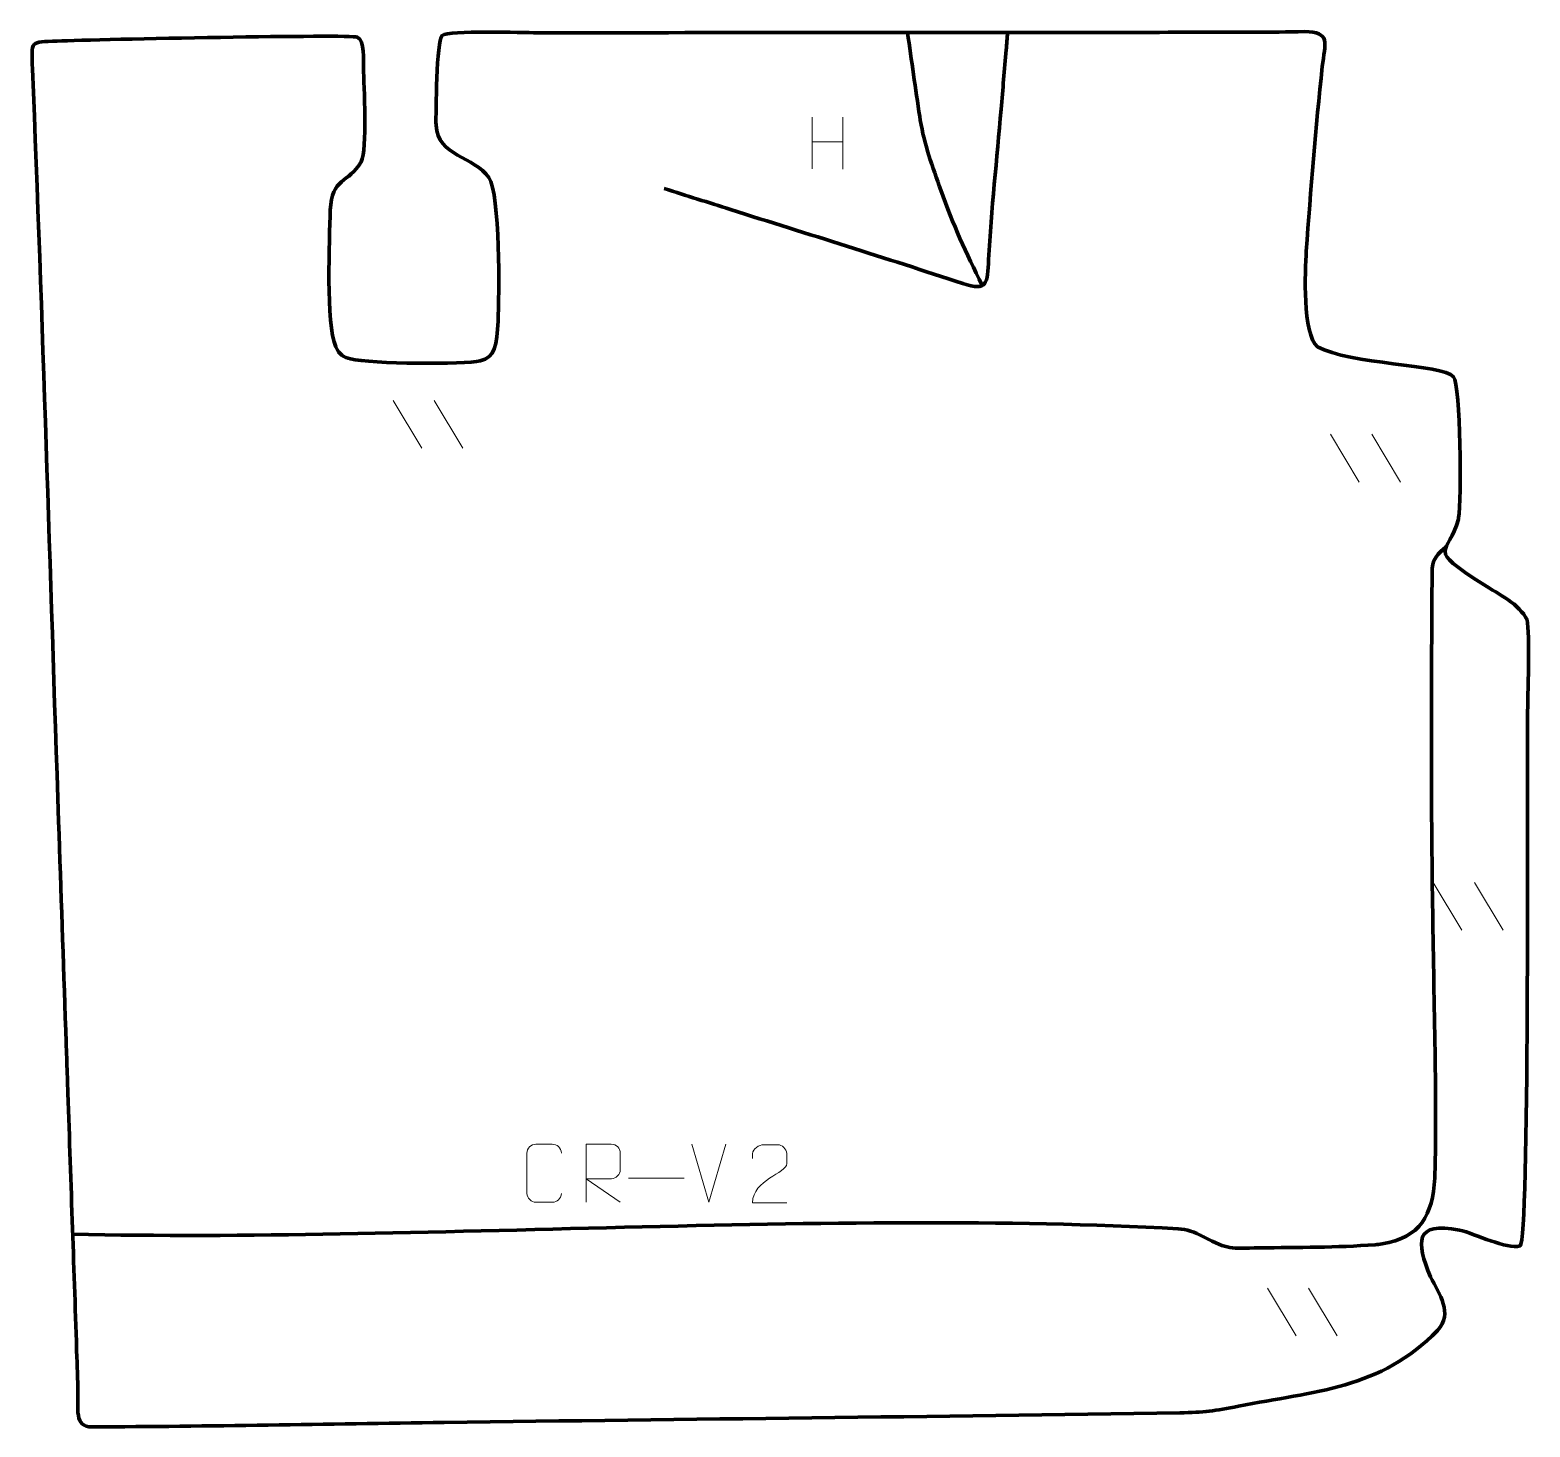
# Model space of a CAD drawing. Header units: millimetres. Extents: x -656 to -10, y 160 to 762.
import ezdxf

# ---------------------------------------------------------------- set-up
doc = ezdxf.new("R2010")
doc.units = ezdxf.units.MM
doc.header["$MEASUREMENT"] = 0
doc.layers.add('layer 2', color=7, linetype='Continuous')
doc.layers.add('layer 3', color=7, linetype='Continuous')

msp = doc.modelspace()

# ---------------------------------------------------------------- linework, layer by layer
at = {"layer": 'layer 2', "color": 142, "lineweight": 158}
for points, knots in [([(-382.9855, 693.2368), (-373.475, 690.2273), (-363.9645, 687.2177), (-354.454, 684.2082), (-354.454, 684.2082), (-321.0823, 673.648), (-287.6237, 663.3228), (-254.3986, 652.3148), (-254.3986, 652.3148), (-243.6709, 648.7605), (-243.877, 652.4388), (-243.3032, 662.7325), (-243.3032, 662.7325), (-242.1221, 683.9204), (-239.7385, 706.2117), (-237.9149, 727.4712), (-237.9149, 727.4712), (-237.1855, 735.9737), (-236.4562, 744.4762), (-235.7268, 752.9787), (-235.7268, 752.9787), (-235.5123, 755.4794), (-235.2978, 757.9802), (-235.0833, 760.4809)], [0, 0, 0, 0, 0.14285714, 0.14285714, 0.14285714, 0.14285714, 0.28571429, 0.28571429, 0.28571429, 0.28571429, 0.42857143, 0.42857143, 0.42857143, 0.42857143, 0.57142857, 0.57142857, 0.57142857, 0.57142857, 0.71428571, 0.71428571, 0.71428571, 0.71428571, 1, 1, 1, 1]), ([(-246.0239, 651.4818), (-253.2058, 665.8952), (-258.481, 677.3552), (-263.8879, 692.5937), (-263.8879, 692.5937), (-267.4431, 702.6135), (-270.9936, 712.1257), (-272.7128, 722.6886), (-272.7128, 722.6886), (-272.7128, 722.6886), (-272.963, 724.2258), (-272.963, 724.2258), (-272.963, 724.2258), (-274.8029, 736.277), (-276.451, 748.3842), (-278.21, 760.4511)], [0, 0, 0, 0, 0.2, 0.2, 0.2, 0.2, 0.4, 0.4, 0.4, 0.4, 0.6, 0.6, 0.6, 0.6, 1, 1, 1, 1]), ([(-637.7839, 242.8531), (-491.8571, 239.4991), (-308.8068, 253.3612), (-161.616, 245.1752), (-161.616, 245.1752), (-158.1057, 244.98), (-154.6067, 243.7786), (-150.7569, 241.7661), (-150.7569, 241.7661), (-139.6133, 235.9405), (-139.5759, 236.7896), (-126.6417, 236.9628), (-126.6417, 236.9628), (-109.8645, 237.1876), (-93.5704, 237.0607), (-76.7903, 238.3375), (-76.7903, 238.3375), (-75.7864, 238.4199), (-74.8476, 238.5145), (-73.8519, 238.658), (-73.8519, 238.658), (-57.206, 241.4494), (-52.0897, 251.0513), (-51.1375, 266.991), (-51.1375, 266.991), (-50.6515, 278.2462), (-50.9184, 289.6897), (-50.8526, 300.9687), (-50.8526, 300.9687), (-50.8349, 302.9384), (-50.8173, 304.908), (-50.7996, 306.8777), (-50.7996, 306.8777), (-51.3716, 346.4791), (-52.289, 386.3692), (-52.515, 425.9381), (-52.515, 425.9381), (-52.7022, 458.7234), (-52.4925, 491.8076), (-52.3241, 524.6081), (-52.3241, 524.6081), (-52.2803, 532.9098), (-52.1467, 533.6957), (-46.132, 539.2012)], [0, 0, 0, 0, 0.08333333, 0.08333333, 0.08333333, 0.08333333, 0.16666667, 0.16666667, 0.16666667, 0.16666667, 0.25, 0.25, 0.25, 0.25, 0.33333333, 0.33333333, 0.33333333, 0.33333333, 0.41666667, 0.41666667, 0.41666667, 0.41666667, 0.5, 0.5, 0.5, 0.5, 0.58333333, 0.58333333, 0.58333333, 0.58333333, 0.66666667, 0.66666667, 0.66666667, 0.66666667, 0.75, 0.75, 0.75, 0.75, 0.83333333, 0.83333333, 0.83333333, 0.83333333, 1, 1, 1, 1])]:
    msp.add_open_spline(points, degree=3, knots=knots, dxfattribs=at)
at = {"layer": 'layer 3', "color": 242, "lineweight": 158}
msp.add_open_spline([(-49.9893, 201.3957), (-43.09, 208.7901), (-49.1164, 217.0238), (-52.948, 224.4886), (-52.948, 224.4886), (-59.2391, 239.595), (-59.893, 248.4272), (-40.4806, 244.6544), (-40.4806, 244.6544), (-33.6977, 242.9577), (-20.0749, 236.1299), (-14.4082, 237.8001), (-14.4082, 237.8001), (-10.3197, 240.8229), (-11.3452, 429.3844), (-11.1503, 466.1257), (-11.1503, 466.1257), (-11.1053, 474.6148), (-10.1152, 501.6275), (-11.4028, 507.426), (-11.4028, 507.426), (-14.4345, 514.1528), (-23.8697, 518.712), (-29.9255, 522.5571), (-29.9255, 522.5571), (-55.9593, 539.087), (-44.9696, 534.996), (-40.9636, 550.8111), (-40.9636, 550.8111), (-40.9636, 550.8111), (-40.8591, 551.4171), (-40.8591, 551.4171), (-40.8591, 551.4171), (-39.6013, 558.7104), (-39.8535, 608.4194), (-43.1096, 612.1753), (-43.1096, 612.1753), (-47.7378, 617.5138), (-87.9882, 617.5134), (-101.6144, 625.0493), (-101.6144, 625.0493), (-108.2788, 630.9289), (-106.9584, 657.4132), (-106.467, 666.2684), (-106.467, 666.2684), (-104.5526, 692.5697), (-102.4384, 719.55), (-99.5789, 745.7436), (-99.5789, 745.7436), (-98.4573, 755.9299), (-95.7079, 760.7866), (-107.287, 760.8409), (-107.287, 760.8409), (-121.8854, 760.4546), (-136.3742, 760.5494), (-150.9729, 760.5393), (-150.9729, 760.5393), (-171.0007, 760.5254), (-191.0285, 760.5115), (-211.0562, 760.4976), (-211.0562, 760.4976), (-286.6611, 760.4452), (-362.2661, 760.3928), (-437.871, 760.3402), (-437.871, 760.3402), (-443.6832, 760.368), (-476.043, 761.5324), (-478.6412, 759.1706), (-478.6412, 759.1706), (-481.1363, 756.9025), (-481.4063, 725.7925), (-481.3, 720.522), (-481.3, 720.522), (-480.7311, 707.1858), (-464.8071, 707.1015), (-458.5432, 697.9919), (-458.5432, 697.9919), (-453.6421, 690.8644), (-454.0355, 646.9017), (-454.6028, 636.1733), (-454.6028, 636.1733), (-455.157, 625.6929), (-455.826, 620.6365), (-462.2941, 618.9755), (-462.2941, 618.9755), (-468.8133, 617.3016), (-509.3261, 617.747), (-518.2087, 619.8539), (-518.2087, 619.8539), (-520.8899, 620.49), (-523.1152, 621.8415), (-524.4627, 624.9983), (-524.4627, 624.9983), (-528.8113, 635.1859), (-527.1884, 671.2615), (-526.8352, 683.8805), (-526.8352, 683.8805), (-526.3451, 698.0324), (-518.8331, 695.4042), (-513.5736, 704.8166), (-513.5736, 704.8166), (-510.7316, 709.9027), (-512.3781, 737.6923), (-512.5417, 745.2104), (-512.5417, 745.2104), (-512.6059, 748.2396), (-511.9559, 757.1595), (-515.2118, 758.4664), (-515.2118, 758.4664), (-518.2505, 759.6861), (-626.2641, 757.523), (-644.491, 756.7817), (-644.491, 756.7817), (-656.1811, 756.3061), (-655.5938, 757.246), (-655.0853, 744.7005), (-655.0853, 744.7005), (-650.7079, 636.6882), (-647.5535, 528.6245), (-643.862, 420.5861), (-643.862, 420.5861), (-642.8364, 390.596), (-641.8108, 360.606), (-640.7852, 330.6159), (-640.7852, 330.6159), (-640.4775, 321.6189), (-640.1698, 312.6219), (-639.8621, 303.6249), (-639.8621, 303.6249), (-639.1955, 284.1313), (-638.5289, 264.6378), (-637.8622, 245.1443), (-637.8622, 245.1443), (-637.2298, 226.6504), (-636.5973, 208.1565), (-635.9649, 189.6627), (-635.9649, 189.6627), (-635.8284, 185.6711), (-635.665, 181.6618), (-635.5852, 177.6702), (-635.5852, 177.6702), (-635.3737, 167.0949), (-637.2136, 159.8039), (-629.4732, 159.825), (-629.4732, 159.825), (-579.0425, 160.0595), (-528.2951, 161.1103), (-477.8446, 161.7709), (-477.8446, 161.7709), (-372.2538, 163.1535), (-266.583, 164.2614), (-161.0039, 165.9339), (-161.0039, 165.9339), (-150.5319, 166.0998), (-145.9229, 166.6951), (-135.6127, 168.7564), (-135.6127, 168.7564), (-103.3276, 175.2111), (-74.1768, 176.07), (-49.9893, 201.3957)], degree=3, knots=[0, 0, 0, 0, 0.02439024, 0.02439024, 0.02439024, 0.02439024, 0.04878049, 0.04878049, 0.04878049, 0.04878049, 0.07317073, 0.07317073, 0.07317073, 0.07317073, 0.09756098, 0.09756098, 0.09756098, 0.09756098, 0.12195122, 0.12195122, 0.12195122, 0.12195122, 0.14634146, 0.14634146, 0.14634146, 0.14634146, 0.17073171, 0.17073171, 0.17073171, 0.17073171, 0.19512195, 0.19512195, 0.19512195, 0.19512195, 0.2195122, 0.2195122, 0.2195122, 0.2195122, 0.24390244, 0.24390244, 0.24390244, 0.24390244, 0.26829268, 0.26829268, 0.26829268, 0.26829268, 0.29268293, 0.29268293, 0.29268293, 0.29268293, 0.31707317, 0.31707317, 0.31707317, 0.31707317, 0.34146341, 0.34146341, 0.34146341, 0.34146341, 0.36585366, 0.36585366, 0.36585366, 0.36585366, 0.3902439, 0.3902439, 0.3902439, 0.3902439, 0.41463415, 0.41463415, 0.41463415, 0.41463415, 0.43902439, 0.43902439, 0.43902439, 0.43902439, 0.46341463, 0.46341463, 0.46341463, 0.46341463, 0.48780488, 0.48780488, 0.48780488, 0.48780488, 0.51219512, 0.51219512, 0.51219512, 0.51219512, 0.53658537, 0.53658537, 0.53658537, 0.53658537, 0.56097561, 0.56097561, 0.56097561, 0.56097561, 0.58536585, 0.58536585, 0.58536585, 0.58536585, 0.6097561, 0.6097561, 0.6097561, 0.6097561, 0.63414634, 0.63414634, 0.63414634, 0.63414634, 0.65853659, 0.65853659, 0.65853659, 0.65853659, 0.68292683, 0.68292683, 0.68292683, 0.68292683, 0.70731707, 0.70731707, 0.70731707, 0.70731707, 0.73170732, 0.73170732, 0.73170732, 0.73170732, 0.75609756, 0.75609756, 0.75609756, 0.75609756, 0.7804878, 0.7804878, 0.7804878, 0.7804878, 0.80487805, 0.80487805, 0.80487805, 0.80487805, 0.82926829, 0.82926829, 0.82926829, 0.82926829, 0.85365854, 0.85365854, 0.85365854, 0.85365854, 0.87804878, 0.87804878, 0.87804878, 0.87804878, 0.90243902, 0.90243902, 0.90243902, 0.90243902, 0.92682927, 0.92682927, 0.92682927, 0.92682927, 0.95121951, 0.95121951, 0.95121951, 0.95121951, 1, 1, 1, 1], dxfattribs=at)
at = {"layer": 'layer 3', "color": 250, "lineweight": 9}
for points in [[(-319.2661, 723.9711), (-319.2661, 723.9711), (-319.2661, 701.7784), (-319.2661, 701.7784)], [(-306.1504, 723.9711), (-306.1504, 723.9711), (-306.1504, 701.6208), (-306.1504, 701.6208)], [(-319.2486, 713.3287), (-319.2486, 713.3287), (-306.1504, 713.3287), (-306.1504, 713.3287)], [(-499.8302, 601.9947), (-499.8302, 601.9947), (-487.4659, 581.4504), (-487.4659, 581.4504)], [(-499.8302, 601.9947), (-499.8302, 601.9947), (-487.4659, 581.4504), (-487.4659, 581.4504)], [(-482.1003, 601.9947), (-482.1003, 601.9947), (-469.736, 581.4504), (-469.736, 581.4504)], [(-482.1003, 601.9947), (-482.1003, 601.9947), (-469.736, 581.4504), (-469.736, 581.4504)], [(-96.0166, 587.3835), (-96.0166, 587.3835), (-83.6523, 566.8392), (-83.6523, 566.8392)], [(-96.0166, 587.3835), (-96.0166, 587.3835), (-83.6523, 566.8392), (-83.6523, 566.8392)], [(-78.2867, 587.3835), (-78.2867, 587.3835), (-65.9224, 566.8392), (-65.9224, 566.8392)], [(-78.2867, 587.3835), (-78.2867, 587.3835), (-65.9224, 566.8392), (-65.9224, 566.8392)], [(-51.7955, 394.3233), (-51.7955, 394.3233), (-39.4312, 373.779), (-39.4312, 373.779)], [(-51.7955, 394.3233), (-51.7955, 394.3233), (-39.4312, 373.779), (-39.4312, 373.779)], [(-34.0656, 394.3233), (-34.0656, 394.3233), (-21.7013, 373.779), (-21.7013, 373.779)], [(-34.0656, 394.3233), (-34.0656, 394.3233), (-21.7013, 373.779), (-21.7013, 373.779)], [(-363.7811, 256.6209), (-363.7811, 256.6209), (-371.1029, 281.5745), (-371.1029, 281.5745)], [(-356.4592, 281.5745), (-356.4592, 281.5745), (-363.781, 256.6209), (-363.781, 256.6209)], [(-398.4667, 267.0446), (-398.4667, 267.0446), (-374.4887, 267.0446), (-374.4887, 267.0446)], [(-123.2271, 219.5654), (-123.2271, 219.5654), (-110.8628, 199.0211), (-110.8628, 199.0211)], [(-123.2271, 219.5654), (-123.2271, 219.5654), (-110.8628, 199.0211), (-110.8628, 199.0211)], [(-105.4972, 219.5654), (-105.4972, 219.5654), (-93.1329, 199.0211), (-93.1329, 199.0211)], [(-105.4972, 219.5654), (-105.4972, 219.5654), (-93.1329, 199.0211), (-93.1329, 199.0211)]]:
    msp.add_open_spline(points, degree=3, dxfattribs=at)
for points in [[(-427.3023, 260.4389), (-427.4421, 258.1155), (-429.1193, 256.6359), (-431.267, 256.6251), (-431.267, 256.6251), (-433.5989, 256.6255), (-435.9308, 256.6255), (-438.2623, 256.6251), (-438.2623, 256.6251), (-440.1873, 256.5197), (-442.1594, 258.4042), (-442.1482, 260.4215), (-442.1482, 260.4215), (-442.1478, 266.1916), (-442.1478, 271.9613), (-442.1482, 277.7306), (-442.1482, 277.7306), (-442.144, 279.8687), (-440.3973, 281.5879), (-438.2449, 281.5744), (-438.2449, 281.5744), (-435.9192, 281.5744), (-433.5931, 281.5744), (-431.267, 281.5744), (-431.267, 281.5744), (-429.3204, 281.6099), (-427.329, 280.1184), (-427.3023, 277.6808)], [(-416.5986, 256.6246), (-416.5986, 256.6246), (-416.5986, 281.5781), (-416.5986, 281.5781), (-416.5986, 281.5781), (-413.0038, 281.5781), (-409.4083, 281.5781), (-405.8131, 281.5781), (-405.8131, 281.5781), (-403.4878, 281.5404), (-401.9305, 280.0504), (-401.9346, 277.684), (-401.9346, 277.684), (-401.935, 275.6485), (-401.935, 272.5891), (-401.9346, 270.5531), (-401.9346, 270.5531), (-401.9411, 268.6776), (-403.7534, 266.7358), (-405.7629, 266.7167), (-405.7629, 266.7167), (-405.7629, 266.7167), (-416.5986, 266.7167), (-416.5986, 266.7167), (-416.5986, 266.7167), (-416.5986, 266.7167), (-401.9439, 256.6246), (-401.9439, 256.6246)], [(-330.2242, 256.4129), (-335.1386, 256.4132), (-340.053, 256.4132), (-344.9671, 256.4129), (-344.9671, 256.4129), (-344.9671, 266.3452), (-330.3161, 268.9864), (-330.2242, 273.2967), (-330.2242, 273.2967), (-330.2245, 274.7208), (-330.2245, 276.1445), (-330.2242, 277.5678), (-330.2242, 277.5678), (-330.2411, 279.6449), (-332.3639, 281.3697), (-334.0349, 281.387), (-334.0349, 281.387), (-336.1081, 281.3866), (-338.181, 281.3866), (-340.2534, 281.387), (-340.2534, 281.387), (-342.0755, 281.4035), (-344.9002, 279.6114), (-344.9671, 277.5178), (-344.9671, 277.5178), (-344.9671, 277.5178), (-344.9671, 275.463), (-344.9671, 275.463)]]:
    msp.add_open_spline(points, degree=3, knots=[0, 0, 0, 0, 0.125, 0.125, 0.125, 0.125, 0.25, 0.25, 0.25, 0.25, 0.375, 0.375, 0.375, 0.375, 0.5, 0.5, 0.5, 0.5, 0.625, 0.625, 0.625, 0.625, 0.75, 0.75, 0.75, 0.75, 1, 1, 1, 1], dxfattribs=at)

doc.saveas('drawing.dxf')
